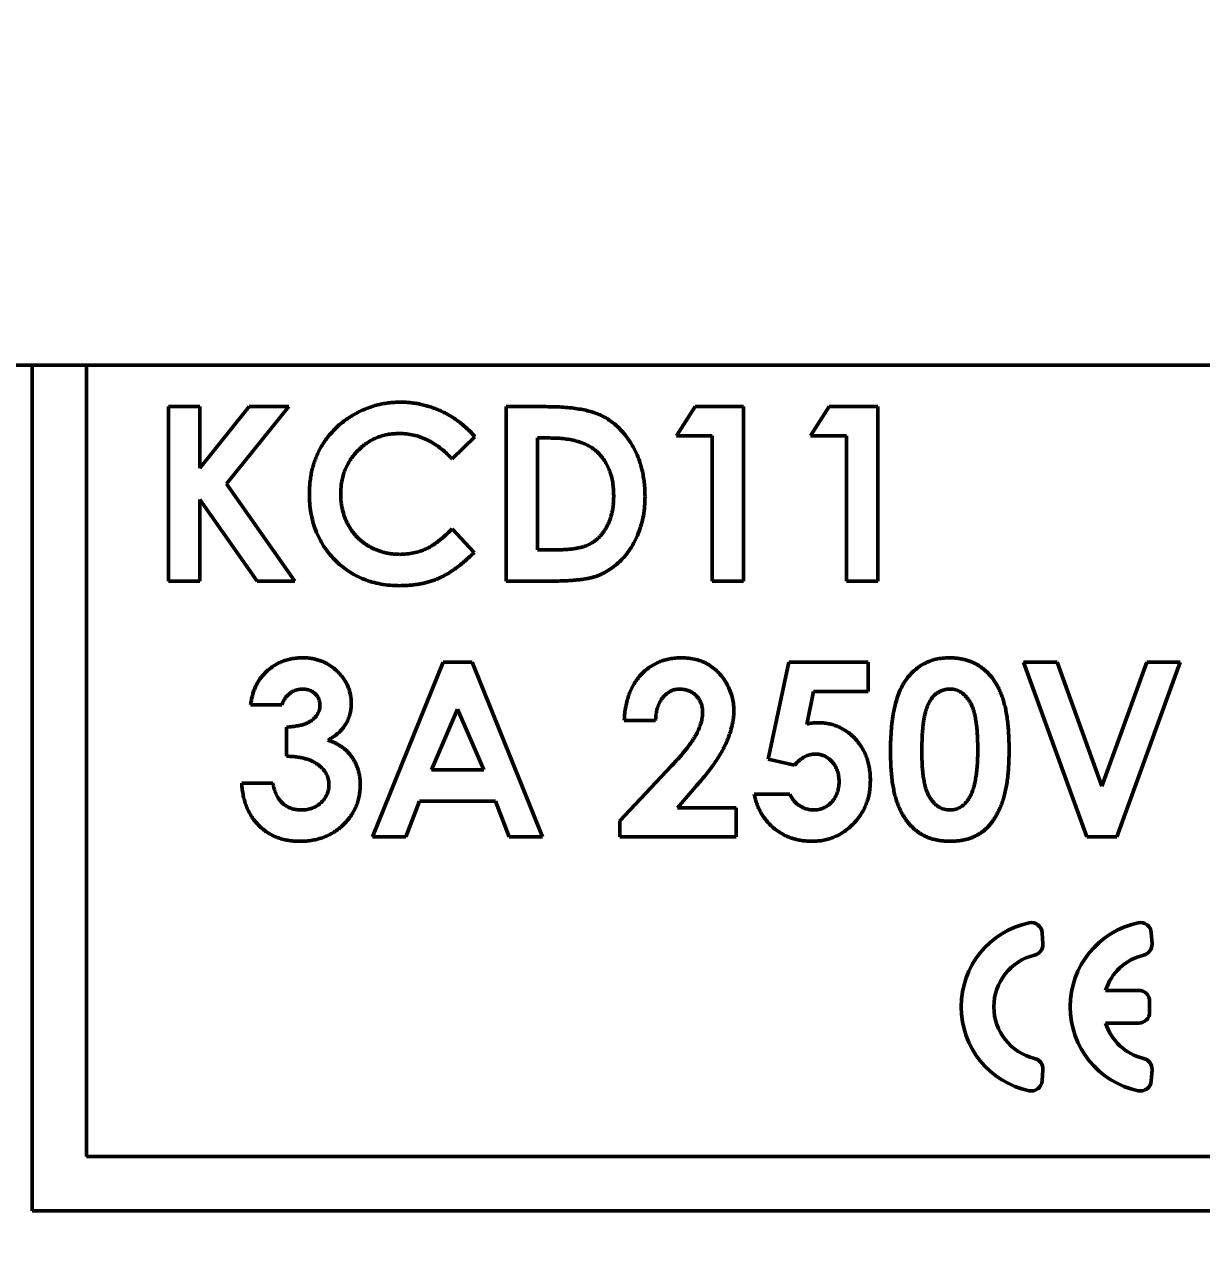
# Model space of a CAD drawing. Header units: millimetres. Extents: x -86 to 841, y -58 to 594.
# Drawn here: x 394.93 to 400.32, y 310.52 to 316.18 of the extents above; entities that cross this region are included whole.
import ezdxf

# ---------------------------------------------------------------- set-up
doc = ezdxf.new("R2010")
doc.units = ezdxf.units.MM
doc.layers.add('Dimension (ISO)', color=7, linetype='Continuous', lineweight=25)
doc.layers.add('Visible (ISO)', color=7, linetype='Continuous', lineweight=50)
doc.styles.add('Note Text (ISO)', font='tahoma.ttf')
doc.dimstyles.new('Default (ISO)', dxfattribs={"dimtxt": 3.5, "dimasz": 2.5, "dimexe": 3.175, "dimexo": 0, "dimgap": 0.762, "dimtad": 1, "dimrnd": 1e-08, "dimtxsty": 'Note Text (ISO)', "dimcen": 0.09, "dimdle": 10, "dimclrd": 256, "dimclre": 256, "dimclrt": 256, "dimadec": 0, "dimazin": 0, "dimtfac": 1.001486, "dimtmove": 0, "dimatfit": 3, "dimfxl": 1, "dimtolj": 1, "dimtzin": 0, "dimlwd": -1, "dimlwe": -1, "dimarcsym": 0})

# ---------------------------------------------------------------- blocks, each defined once
blk = doc.blocks.new('*D15')
at = {"layer": 'Defpoints', "color": 0, "transparency": 16777216}
for p in [(403.2592, 321.8317), (351.5859, 205.6206), (382.416, 205.6206)]:
    blk.add_point(p, dxfattribs=at)
at = {"layer": 'Dimension (ISO)', "transparency": 16777216}
for p, q in [((403.2592, 321.8317), (348.4109, 321.8317)), ((351.5859, 319.3317), (351.5859, 208.1206)), ((382.416, 205.6206), (348.4109, 205.6206))]:
    blk.add_line(p, q, dxfattribs=at)
for points in [[(351.1692, 319.3317), (352.0026, 319.3317), (351.5859, 321.8317)], [(351.1692, 208.1206), (352.0026, 208.1206), (351.5859, 205.6206)]]:
    blk.add_solid(points, dxfattribs=at)
at = {"layer": 'Dimension (ISO)', "transparency": 16777216, "insert": (346.3813, 257.8884), "char_height": 3.5, "attachment_point": 1, "rotation": 90, "style": 'Note Text (ISO)'}
blk.add_mtext('\\A1;116,21', dxfattribs=at)

msp = doc.modelspace()

# ---------------------------------------------------------------- linework, layer by layer
at = {"layer": 'Visible (ISO)'}
for p, q in [((388.916, 314.6206), (416.2875, 314.6206)), ((394.9633, 314.6206), (394.9633, 310.7446)), ((395.2133, 314.6206), (395.2133, 310.9946)), ((395.5888, 314.4309), (395.7323, 314.4309)), ((395.5888, 313.6309), (395.5888, 314.4309)), ((395.7323, 314.1494), (395.9593, 314.4309)), ((395.7323, 314.4309), (395.7323, 314.1494)), ((396.1405, 314.4309), (395.8554, 314.0771)), ((395.9593, 314.4309), (396.1405, 314.4309)), ((397.1375, 314.4309), (397.3184, 314.4309)), ((397.1375, 313.6309), (397.1375, 314.4309)), ((397.917, 314.2976), (398.0027, 314.4309)), ((398.0027, 314.4309), (398.2246, 314.4309)), ((398.2246, 314.4309), (398.2246, 313.6309)), ((398.5323, 314.2976), (398.6181, 314.4309)), ((398.6181, 314.4309), (398.84, 314.4309)), ((398.84, 314.4309), (398.84, 313.6309)), ((396.9939, 314.2922), (396.8886, 314.1915)), ((397.3359, 314.2873), (397.2811, 314.2873)), ((397.2811, 314.2873), (397.2811, 313.7745)), ((398.0811, 314.2976), (397.917, 314.2976)), ((398.0811, 313.6309), (398.0811, 314.2976)), ((398.6964, 314.2976), (398.5323, 314.2976)), ((398.6964, 313.6309), (398.6964, 314.2976)), ((395.8554, 314.0771), (396.1682, 313.6309)), ((395.7323, 314.0061), (395.7323, 313.6309)), ((395.9953, 313.6309), (395.7323, 314.0061)), ((396.8886, 313.8704), (396.9907, 313.7631)), ((397.2811, 313.7745), (397.3561, 313.7745)), ((395.7323, 313.6309), (395.5888, 313.6309)), ((396.1682, 313.6309), (395.9953, 313.6309)), ((397.3211, 313.6309), (397.1375, 313.6309)), ((398.2246, 313.6309), (398.0811, 313.6309)), ((398.84, 313.6309), (398.6964, 313.6309)), ((396.5244, 312.4593), (396.8477, 313.2593)), ((396.8477, 313.2593), (396.9808, 313.2593)), ((396.9808, 313.2593), (397.3039, 312.4593)), ((398.3379, 312.8154), (398.432, 313.2593)), ((398.432, 313.2593), (398.7962, 313.2593)), ((398.7962, 313.2593), (398.7962, 313.126)), ((399.509, 313.2593), (399.6624, 313.2593)), ((399.7986, 312.4593), (399.509, 313.2593)), ((399.6624, 313.2593), (399.868, 312.6911)), ((399.868, 312.6911), (400.0741, 313.2593)), ((400.227, 313.2593), (399.9369, 312.4593)), ((400.0741, 313.2593), (400.227, 313.2593)), ((398.5457, 313.126), (398.5145, 312.9747)), ((398.7962, 313.126), (398.5457, 313.126)), ((396.109, 313.0645), (395.9655, 313.0645)), ((396.9142, 313.0447), (396.7943, 312.767)), ((397.034, 312.767), (396.9142, 313.0447)), ((397.8219, 312.9927), (397.6783, 312.9927)), ((396.1296, 312.8286), (396.1296, 312.9619)), ((398.4587, 312.7877), (398.3379, 312.8154)), ((396.7943, 312.767), (397.034, 312.767)), ((397.6578, 312.5321), (397.8946, 312.7842)), ((395.9244, 312.7055), (396.068, 312.7055)), ((398.0054, 312.6883), (397.9219, 312.5927)), ((398.2731, 312.6542), (398.4372, 312.6542)), ((396.7398, 312.6234), (396.6776, 312.4593)), ((397.0884, 312.6234), (396.7398, 312.6234)), ((397.1506, 312.4593), (397.0884, 312.6234)), ((397.9219, 312.5927), (398.1911, 312.5927)), ((398.1911, 312.5927), (398.1911, 312.4593)), ((397.6578, 312.4593), (397.6578, 312.5321)), ((396.6776, 312.4593), (396.5244, 312.4593)), ((397.3039, 312.4593), (397.1506, 312.4593)), ((398.1911, 312.4593), (397.6578, 312.4593)), ((399.9369, 312.4593), (399.7986, 312.4593)), ((399.5975, 311.9689), (399.5943, 312.0194)), ((400.0975, 311.9689), (400.0943, 312.0194)), ((400.0366, 311.7553), (399.8844, 311.7553)), ((400.0864, 311.6551), (400.0866, 311.7051)), ((399.8844, 311.6053), (400.0364, 311.6053)), ((399.5943, 311.3413), (399.5975, 311.3918)), ((400.0943, 311.3413), (400.0975, 311.3918)), ((395.2133, 310.9946), (403.6187, 310.9946)), ((394.9633, 310.7446), (403.8687, 310.7446))]:
    msp.add_line(p, q, dxfattribs=at)
for centre, radius, start, end in [((399.616, 311.6803), 0.3934, 102.0343, 257.9657), ((399.5444, 312.0162), 0.05, 3.6627, 102.0343), ((400.116, 311.6803), 0.3934, 102.0343, 257.9657), ((400.0444, 312.0162), 0.05, 3.6627, 102.0343), ((399.5476, 311.9657), 0.05, 283.4739, 3.6627), ((400.0476, 311.9657), 0.05, 283.4739, 3.6627), ((399.616, 311.6803), 0.2434, 103.4739, 256.5261), ((400.116, 311.6803), 0.2434, 103.4739, 162.055), ((400.0366, 311.7053), 0.05, 359.7457, 90), ((400.0364, 311.6553), 0.05, 270, 359.7457), ((400.116, 311.6803), 0.2434, 197.945, 256.5261), ((399.5476, 311.395), 0.05, 356.3373, 76.5261), ((400.0476, 311.395), 0.05, 356.3373, 76.5261), ((399.5444, 311.3445), 0.05, 257.9657, 356.3373), ((400.0444, 311.3445), 0.05, 257.9657, 356.3373)]:
    msp.add_arc(centre, radius, start, end, dxfattribs=at)
for points, knots in [([(396.2349, 314.0322), (396.235, 314.0421), (396.2353, 314.0615), (396.238, 314.0903), (396.2421, 314.1183), (396.2479, 314.1453), (396.2552, 314.1716), (396.2644, 314.197), (396.2751, 314.2216), (396.2876, 314.2453), (396.3017, 314.2679), (396.317, 314.2896), (396.3339, 314.31), (396.3523, 314.3293), (396.3719, 314.3475), (396.393, 314.3646), (396.4157, 314.3805), (396.4396, 314.3951), (396.4643, 314.4085), (396.4899, 314.4197), (396.5157, 314.4296), (396.5421, 314.4377), (396.5691, 314.4437), (396.5964, 314.4483), (396.6243, 314.4508), (396.6431, 314.4512), (396.6525, 314.4514)], [0, 0, 0, 0, 0.044664, 0.088513, 0.131203, 0.172894, 0.214224, 0.254981, 0.29551, 0.336104, 0.376307, 0.416502, 0.456487, 0.49665, 0.537344, 0.578234, 0.620038, 0.662736, 0.7054, 0.747653, 0.78943, 0.831265, 0.872823, 0.914869, 0.957026, 1, 1, 1, 1]), ([(396.6525, 314.4514), (396.6606, 314.4513), (396.6767, 314.4511), (396.7006, 314.4491), (396.7243, 314.4459), (396.7477, 314.4412), (396.771, 314.4355), (396.7941, 314.4284), (396.8168, 314.4198), (396.8394, 314.4103), (396.8614, 314.3995), (396.8826, 314.3874), (396.9031, 314.3743), (396.9228, 314.36), (396.9418, 314.3447), (396.9601, 314.3284), (396.9775, 314.3108), (396.9884, 314.2984), (396.9939, 314.2922)], [0, 0, 0, 0, 0.062271, 0.123894, 0.185053, 0.246821, 0.308411, 0.370089, 0.432573, 0.495743, 0.559165, 0.621751, 0.684418, 0.747006, 0.809457, 0.872518, 0.935774, 1, 1, 1, 1]), ([(397.3184, 314.4309), (397.3325, 314.4308), (397.3598, 314.4307), (397.3993, 314.4285), (397.436, 314.4253), (397.47, 314.4204), (397.5012, 314.4147), (397.5295, 314.4071), (397.5551, 314.3984), (397.5782, 314.3882), (397.5993, 314.3763), (397.6192, 314.3628), (397.6381, 314.3478), (397.6561, 314.331), (397.6733, 314.3126), (397.6893, 314.2922), (397.7045, 314.2704), (397.7188, 314.2471), (397.7315, 314.2224), (397.7428, 314.1965), (397.7522, 314.1695), (397.7599, 314.1415), (397.766, 314.1125), (397.7703, 314.0825), (397.773, 314.0514), (397.7732, 314.0304), (397.7734, 314.0197)], [0, 0, 0, 0, 0.060145, 0.116262, 0.168646, 0.217421, 0.26241, 0.303907, 0.342233, 0.377621, 0.411584, 0.445386, 0.479752, 0.514569, 0.550351, 0.586994, 0.624785, 0.663736, 0.70347, 0.743462, 0.784023, 0.82514, 0.867271, 0.910311, 0.954426, 1, 1, 1, 1]), ([(396.6469, 314.3079), (396.6377, 314.3076), (396.6194, 314.3071), (396.5926, 314.3034), (396.567, 314.2971), (396.5424, 314.2884), (396.5189, 314.2774), (396.4967, 314.2635), (396.4755, 314.2473), (396.4557, 314.2288), (396.4378, 314.2084), (396.4217, 314.1869), (396.4084, 314.164), (396.3975, 314.1399), (396.3889, 314.1147), (396.3828, 314.0883), (396.3793, 314.0608), (396.3788, 314.0421), (396.3785, 314.0325)], [0, 0, 0, 0, 0.064704, 0.127687, 0.188852, 0.249119, 0.309451, 0.370006, 0.432103, 0.495543, 0.559335, 0.62158, 0.683032, 0.744563, 0.806119, 0.869015, 0.93343, 1, 1, 1, 1]), ([(396.8886, 314.1915), (396.8797, 314.2008), (396.8622, 314.2189), (396.834, 314.2425), (396.8049, 314.2627), (396.775, 314.2791), (396.7442, 314.2921), (396.7125, 314.3012), (396.68, 314.3069), (396.658, 314.3075), (396.6469, 314.3079)], [0, 0, 0, 0, 0.139421, 0.272777, 0.399533, 0.522552, 0.64264, 0.761569, 0.879788, 1, 1, 1, 1]), ([(397.5543, 314.2232), (397.5483, 314.2285), (397.5362, 314.2391), (397.5149, 314.2518), (397.4913, 314.263), (397.4651, 314.2719), (397.4364, 314.2789), (397.4051, 314.2838), (397.3713, 314.2869), (397.3479, 314.2872), (397.3359, 314.2873)], [0, 0, 0, 0, 0.101663, 0.207636, 0.318745, 0.43668, 0.563507, 0.698681, 0.844447, 1, 1, 1, 1]), ([(397.6298, 314.0223), (397.6296, 314.0328), (397.6292, 314.0532), (397.6256, 314.083), (397.6198, 314.111), (397.6113, 314.1371), (397.6009, 314.1616), (397.5877, 314.184), (397.5724, 314.2049), (397.5603, 314.2171), (397.5543, 314.2232)], [0, 0, 0, 0, 0.1422804, 0.2774357, 0.4064877, 0.5299178, 0.6501339, 0.7668447, 0.8834991, 1, 1, 1, 1]), ([(396.6503, 313.6104), (396.6354, 313.6108), (396.6062, 313.6116), (396.5634, 313.6171), (396.5227, 313.6263), (396.4841, 313.6393), (396.4476, 313.6561), (396.4131, 313.6766), (396.3807, 313.7008), (396.3508, 313.7284), (396.3236, 313.7589), (396.2996, 313.7917), (396.2799, 313.8269), (396.2631, 313.8638), (396.2505, 313.9031), (396.2414, 313.9443), (396.2358, 313.9876), (396.2352, 314.0171), (396.2349, 314.0322)], [0, 0, 0, 0, 0.067374, 0.131832, 0.194455, 0.255566, 0.315587, 0.375625, 0.436133, 0.497772, 0.559461, 0.620267, 0.680775, 0.741575, 0.803222, 0.866497, 0.931913, 1, 1, 1, 1]), ([(396.3785, 314.0325), (396.3786, 314.0259), (396.3787, 314.0127), (396.3804, 313.9933), (396.3831, 313.9744), (396.3869, 313.9561), (396.3918, 313.9383), (396.3977, 313.9211), (396.4048, 313.9046), (396.4128, 313.8886), (396.4217, 313.8732), (396.4317, 313.8587), (396.4426, 313.8452), (396.4541, 313.8321), (396.4669, 313.8204), (396.4804, 313.8092), (396.4948, 313.799), (396.51, 313.7898), (396.5258, 313.7812), (396.5423, 313.7741), (396.559, 313.7677), (396.5764, 313.7629), (396.5941, 313.7587), (396.6123, 313.7561), (396.6308, 313.7542), (396.6433, 313.7541), (396.6496, 313.754)], [0, 0, 0, 0, 0.045993, 0.090653, 0.134142, 0.177355, 0.219295, 0.260941, 0.30214, 0.343266, 0.384147, 0.424348, 0.464388, 0.503978, 0.543795, 0.583781, 0.624404, 0.665346, 0.706652, 0.747661, 0.788862, 0.830193, 0.871687, 0.91372, 0.956581, 1, 1, 1, 1]), ([(397.7734, 314.0197), (397.773, 314.0046), (397.7723, 313.9749), (397.7664, 313.9314), (397.7568, 313.8896), (397.7433, 313.85), (397.7267, 313.8128), (397.7067, 313.7789), (397.684, 313.748), (397.6584, 313.7209), (397.6307, 313.6974), (397.6018, 313.6775), (397.5717, 313.6616), (397.5452, 313.6516), (397.5221, 313.6454), (397.5019, 313.6417), (397.4788, 313.6384), (397.4529, 313.6355), (397.424, 313.6335), (397.3923, 313.6321), (397.3577, 313.6311), (397.3336, 313.631), (397.3211, 313.6309)], [0, 0, 0, 0, 0.065767, 0.129467, 0.191414, 0.252424, 0.311761, 0.368786, 0.423917, 0.478313, 0.53121, 0.582008, 0.630995, 0.679292, 0.705349, 0.735235, 0.768913, 0.806892, 0.848943, 0.895126, 0.945474, 1, 1, 1, 1]), ([(397.3561, 313.7745), (397.365, 313.7746), (397.3821, 313.7747), (397.4069, 313.7758), (397.4298, 313.7776), (397.4508, 313.7804), (397.47, 313.7837), (397.4873, 313.7878), (397.5027, 313.7927), (397.5163, 313.7986), (397.5288, 313.8053), (397.5403, 313.8131), (397.5515, 313.8217), (397.562, 313.8315), (397.572, 313.8423), (397.5813, 313.8541), (397.5901, 313.8669), (397.5983, 313.8808), (397.6057, 313.8956), (397.6122, 313.9112), (397.6177, 313.9277), (397.6219, 313.9451), (397.6255, 313.9632), (397.6281, 313.9822), (397.6295, 314.002), (397.6297, 314.0154), (397.6298, 314.0223)], [0, 0, 0, 0, 0.062614, 0.120409, 0.174209, 0.223733, 0.269036, 0.310683, 0.348147, 0.38241, 0.414784, 0.447226, 0.480075, 0.513768, 0.547992, 0.582946, 0.619343, 0.657151, 0.695713, 0.73554, 0.775849, 0.817585, 0.860745, 0.905388, 0.951999, 1, 1, 1, 1]), ([(396.6496, 313.754), (396.6603, 313.7543), (396.6814, 313.7549), (396.7122, 313.7597), (396.7417, 313.7675), (396.7652, 313.7769), (396.7836, 313.786), (396.7976, 313.7943), (396.812, 313.8038), (396.8268, 313.8145), (396.8419, 313.8266), (396.8572, 313.8401), (396.8729, 313.8546), (396.8833, 313.865), (396.8886, 313.8704)], [0, 0, 0, 0, 0.117053, 0.229979, 0.340718, 0.450132, 0.506336, 0.565284, 0.628189, 0.694716, 0.765009, 0.839573, 0.917746, 1, 1, 1, 1]), ([(396.9907, 313.7631), (396.9835, 313.7562), (396.9695, 313.7427), (396.9484, 313.7235), (396.9273, 313.7062), (396.9067, 313.6903), (396.8863, 313.6762), (396.8662, 313.6638), (396.8464, 313.6529), (396.8267, 313.6436), (396.8069, 313.6357), (396.7864, 313.629), (396.7655, 313.6232), (396.7437, 313.6186), (396.7213, 313.6148), (396.6982, 313.6124), (396.6745, 313.6106), (396.6584, 313.6105), (396.6503, 313.6104)], [0, 0, 0, 0, 0.077784, 0.151817, 0.222542, 0.29028, 0.354643, 0.415801, 0.474713, 0.53043, 0.585584, 0.641307, 0.6979, 0.75542, 0.814521, 0.874876, 0.936669, 1, 1, 1, 1]), ([(396.0268, 313.2055), (396.0327, 313.2114), (396.0444, 313.2232), (396.0639, 313.2382), (396.0843, 313.2513), (396.106, 313.2616), (396.1288, 313.2699), (396.1527, 313.2756), (396.1778, 313.2793), (396.1949, 313.2797), (396.2036, 313.2798)], [0, 0, 0, 0, 0.127407, 0.251106, 0.372908, 0.494496, 0.616171, 0.740563, 0.867605, 1, 1, 1, 1]), ([(396.2036, 313.2798), (396.2113, 313.2797), (396.2266, 313.2793), (396.249, 313.2764), (396.2704, 313.2713), (396.2909, 313.2647), (396.3103, 313.2557), (396.329, 313.2452), (396.3466, 313.2324), (396.3629, 313.2179), (396.3779, 313.2022), (396.3909, 313.1855), (396.4021, 313.1681), (396.4113, 313.1499), (396.4184, 313.1309), (396.4233, 313.1112), (396.4265, 313.0909), (396.4268, 313.0771), (396.427, 313.0701)], [0, 0, 0, 0, 0.068214, 0.134095, 0.198286, 0.26116, 0.323635, 0.386367, 0.449642, 0.514245, 0.578413, 0.640375, 0.700615, 0.760104, 0.819299, 0.878466, 0.93836, 1, 1, 1, 1]), ([(397.6783, 312.9927), (397.6789, 313.0035), (397.6801, 313.0247), (397.6849, 313.0556), (397.6914, 313.0847), (397.7001, 313.1121), (397.7107, 313.1376), (397.7237, 313.1614), (397.7386, 313.1834), (397.7556, 313.2034), (397.7741, 313.2214), (397.7941, 313.2371), (397.8155, 313.2502), (397.8381, 313.261), (397.8619, 313.2697), (397.8871, 313.2754), (397.9135, 313.2793), (397.9316, 313.2797), (397.9408, 313.2798)], [0, 0, 0, 0, 0.074933, 0.1464146, 0.2147332, 0.2803957, 0.3439118, 0.4055207, 0.4664762, 0.5268093, 0.5861676, 0.6441224, 0.7016406, 0.7587758, 0.8166464, 0.8756669, 0.9366302, 1, 1, 1, 1]), ([(397.9408, 313.2798), (397.9521, 313.2795), (397.9741, 313.2789), (398.0061, 313.2727), (398.0362, 313.2631), (398.064, 313.2494), (398.0895, 313.232), (398.1123, 313.2111), (398.1325, 313.1868), (398.1495, 313.1594), (398.1633, 313.1303), (398.1733, 313.1004), (398.1798, 313.0703), (398.1805, 313.05), (398.1808, 313.0399)], [0, 0, 0, 0, 0.089601, 0.174998, 0.257453, 0.339173, 0.420313, 0.501335, 0.584117, 0.670222, 0.756511, 0.839232, 0.920133, 1, 1, 1, 1]), ([(398.9645, 313.171), (398.9707, 313.1797), (398.9828, 313.1966), (399.0041, 313.2188), (399.0269, 313.2378), (399.0518, 313.2532), (399.0783, 313.2653), (399.1067, 313.2738), (399.1369, 313.2788), (399.1576, 313.2795), (399.1682, 313.2798)], [0, 0, 0, 0, 0.132314, 0.2587, 0.380912, 0.500535, 0.620923, 0.742376, 0.868281, 1, 1, 1, 1]), ([(399.1682, 313.2798), (399.1751, 313.2797), (399.1888, 313.2795), (399.2089, 313.2773), (399.2283, 313.274), (399.247, 313.2694), (399.265, 313.2633), (399.2822, 313.2559), (399.2988, 313.2472), (399.3145, 313.2371), (399.3294, 313.2255), (399.3435, 313.2126), (399.3566, 313.1981), (399.369, 313.1824), (399.3804, 313.1651), (399.3909, 313.1466), (399.4006, 313.1265), (399.4094, 313.105), (399.4173, 313.0816), (399.424, 313.0562), (399.4298, 313.0286), (399.4343, 312.9989), (399.438, 312.967), (399.4405, 312.9329), (399.4422, 312.8966), (399.4423, 312.8718), (399.4424, 312.859)], [0, 0, 0, 0, 0.036627, 0.072018, 0.106602, 0.140274, 0.17358, 0.206379, 0.239129, 0.271938, 0.305059, 0.338342, 0.37263, 0.407727, 0.443889, 0.481473, 0.520266, 0.561057, 0.604159, 0.650198, 0.699685, 0.752419, 0.808832, 0.868984, 0.93269, 1, 1, 1, 1]), ([(395.9655, 313.0645), (395.9665, 313.0716), (395.9684, 313.0857), (395.9733, 313.106), (395.9789, 313.1254), (395.986, 313.1436), (395.9943, 313.1607), (396.0039, 313.1768), (396.0145, 313.1919), (396.0227, 313.201), (396.0268, 313.2055)], [0, 0, 0, 0, 0.138943, 0.271391, 0.400711, 0.524933, 0.6468, 0.764858, 0.883108, 1, 1, 1, 1]), ([(398.8988, 312.8515), (398.8989, 312.8692), (398.8992, 312.9034), (398.9025, 312.9529), (398.9075, 312.9986), (398.9144, 313.0406), (398.9237, 313.0787), (398.935, 313.1131), (398.9481, 313.1439), (398.9592, 313.1622), (398.9645, 313.171)], [0, 0, 0, 0, 0.161066, 0.310779, 0.449889, 0.578276, 0.696627, 0.805994, 0.906565, 1, 1, 1, 1]), ([(396.2026, 313.1363), (396.1974, 313.136), (396.1871, 313.1355), (396.172, 313.1317), (396.1577, 313.1254), (396.1445, 313.1165), (396.1325, 313.1059), (396.1225, 313.0935), (396.1143, 313.0797), (396.1108, 313.0696), (396.109, 313.0645)], [0, 0, 0, 0, 0.123555, 0.245171, 0.367362, 0.49376, 0.621427, 0.745936, 0.87222, 1, 1, 1, 1]), ([(396.2834, 313.0609), (396.2831, 313.0661), (396.2826, 313.0763), (396.2783, 313.0908), (396.2713, 313.104), (396.2614, 313.1153), (396.2493, 313.1247), (396.2353, 313.1315), (396.2195, 313.1356), (396.2084, 313.136), (396.2026, 313.1363)], [0, 0, 0, 0, 0.126097, 0.246115, 0.363678, 0.484842, 0.607566, 0.731451, 0.861112, 1, 1, 1, 1]), ([(397.9326, 313.1363), (397.9288, 313.1361), (397.9213, 313.1359), (397.9103, 313.1341), (397.8999, 313.131), (397.8898, 313.1268), (397.8803, 313.1213), (397.8713, 313.1145), (397.8628, 313.1066), (397.8548, 313.0976), (397.8475, 313.0876), (397.841, 313.0766), (397.8356, 313.0647), (397.8309, 313.052), (397.8272, 313.0384), (397.8246, 313.0239), (397.8226, 313.0086), (397.8221, 312.9981), (397.8219, 312.9927)], [0, 0, 0, 0, 0.0564669, 0.1111641, 0.1649371, 0.2183218, 0.2723929, 0.3279763, 0.3852911, 0.4449029, 0.5068438, 0.5694882, 0.6341532, 0.7009761, 0.7708975, 0.8436256, 0.9196597, 1, 1, 1, 1]), ([(398.0372, 313.0298), (398.037, 313.0373), (398.0364, 313.0516), (398.0305, 313.072), (398.0215, 313.0906), (398.0085, 313.1066), (397.9929, 313.1198), (397.9747, 313.1295), (397.9543, 313.1352), (397.94, 313.1359), (397.9326, 313.1363)], [0, 0, 0, 0, 0.1327, 0.257127, 0.378014, 0.500769, 0.623253, 0.743749, 0.868176, 1, 1, 1, 1]), ([(399.1717, 313.1363), (399.1654, 313.136), (399.1531, 313.1354), (399.1353, 313.1305), (399.1186, 313.1227), (399.1057, 313.1137), (399.0961, 313.1048), (399.0892, 313.097), (399.083, 313.0879), (399.077, 313.0778), (399.0717, 313.0665), (399.0665, 313.0542), (399.0621, 313.0407), (399.0578, 313.0261), (399.0542, 313.01), (399.051, 312.9922), (399.0483, 312.9728), (399.046, 312.9516), (399.0446, 312.9286), (399.0432, 312.9039), (399.0426, 312.8775), (399.0425, 312.8593), (399.0424, 312.8499)], [0, 0, 0, 0, 0.053832, 0.105539, 0.157632, 0.2113, 0.239518, 0.269404, 0.300688, 0.334182, 0.369857, 0.408083, 0.448239, 0.491626, 0.538665, 0.589919, 0.646388, 0.70724, 0.772955, 0.843648, 0.919311, 1, 1, 1, 1]), ([(399.2988, 312.859), (399.2987, 312.8716), (399.2986, 312.8959), (399.2968, 312.9307), (399.2942, 312.9626), (399.2904, 312.9913), (399.2855, 313.017), (399.2795, 313.0397), (399.2724, 313.0594), (399.264, 313.0761), (399.2546, 313.0903), (399.2447, 313.1025), (399.2342, 313.113), (399.223, 313.1215), (399.2111, 313.1282), (399.1986, 313.1329), (399.1853, 313.1357), (399.1763, 313.1361), (399.1717, 313.1363)], [0, 0, 0, 0, 0.112119, 0.21581, 0.310214, 0.396008, 0.473428, 0.542799, 0.60457, 0.659382, 0.708791, 0.755384, 0.798717, 0.840426, 0.880199, 0.91973, 0.959047, 1, 1, 1, 1]), ([(396.1296, 312.9619), (396.1391, 312.9627), (396.1569, 312.9642), (396.1816, 312.9678), (396.2025, 312.9725), (396.2198, 312.9784), (396.2344, 312.9855), (396.2469, 312.9938), (396.258, 313.003), (396.267, 313.0136), (396.2743, 313.0248), (396.2795, 313.0366), (396.2829, 313.0486), (396.2832, 313.0568), (396.2834, 313.0609)], [0, 0, 0, 0, 0.14169, 0.265074, 0.370022, 0.458987, 0.536598, 0.609783, 0.680604, 0.749707, 0.815648, 0.878083, 0.93959, 1, 1, 1, 1]), ([(396.427, 313.0701), (396.4267, 313.0614), (396.426, 313.0442), (396.4207, 313.0192), (396.4121, 312.9953), (396.4, 312.9729), (396.3848, 312.9519), (396.3661, 312.9331), (396.3445, 312.9162), (396.3282, 312.9071), (396.3199, 312.9024)], [0, 0, 0, 0, 0.124097, 0.245057, 0.364484, 0.485869, 0.608926, 0.734309, 0.863947, 1, 1, 1, 1]), ([(397.8946, 312.7842), (397.9015, 312.7915), (397.9148, 312.8058), (397.9337, 312.8267), (397.9508, 312.8465), (397.9657, 312.8655), (397.9794, 312.883), (397.9908, 312.8997), (398.0007, 312.9151), (398.0111, 312.9339), (398.0212, 312.9561), (398.0305, 312.9817), (398.0361, 313.0062), (398.0369, 313.0222), (398.0372, 313.0298)], [0, 0, 0, 0, 0.1038494, 0.2011254, 0.291131, 0.374368, 0.450731, 0.5205206, 0.5832754, 0.64008, 0.7420436, 0.8350514, 0.9208688, 1, 1, 1, 1]), ([(398.1808, 313.0399), (398.1807, 313.0338), (398.1804, 313.0216), (398.1786, 313.003), (398.1757, 312.9841), (398.1715, 312.9649), (398.1662, 312.9453), (398.1598, 312.9253), (398.1521, 312.9051), (398.1432, 312.8843), (398.1326, 312.863), (398.1203, 312.8408), (398.1059, 312.8176), (398.0896, 312.7936), (398.0715, 312.7684), (398.0512, 312.7426), (398.0291, 312.7156), (398.0134, 312.6976), (398.0054, 312.6883)], [0, 0, 0, 0, 0.045518, 0.091616, 0.139247, 0.188242, 0.238674, 0.290665, 0.344841, 0.400433, 0.459145, 0.522553, 0.590103, 0.662816, 0.73968, 0.821575, 0.90833, 1, 1, 1, 1]), ([(398.5145, 312.9747), (398.5188, 312.9759), (398.5272, 312.9783), (398.5399, 312.9806), (398.5521, 312.9821), (398.5601, 312.9823), (398.564, 312.9824)], [0, 0, 0, 0, 0.263663, 0.52313, 0.767095, 1, 1, 1, 1]), ([(398.564, 312.9824), (398.5725, 312.9822), (398.5893, 312.9818), (398.6138, 312.9782), (398.6373, 312.9724), (398.6597, 312.9642), (398.6809, 312.9536), (398.7011, 312.9407), (398.7201, 312.9255), (398.7377, 312.9081), (398.7539, 312.889), (398.768, 312.8683), (398.78, 312.8463), (398.7896, 312.8229), (398.7971, 312.7983), (398.8026, 312.7724), (398.8058, 312.7452), (398.8063, 312.7266), (398.8065, 312.7172)], [0, 0, 0, 0, 0.0634005, 0.1249764, 0.1844922, 0.2434736, 0.3022637, 0.3613836, 0.4214818, 0.4834545, 0.5459361, 0.6081427, 0.6698203, 0.7323323, 0.7960922, 0.8616427, 0.9294352, 1, 1, 1, 1]), ([(396.3199, 312.9024), (396.3256, 312.9006), (396.3368, 312.8969), (396.3528, 312.8896), (396.3679, 312.8817), (396.382, 312.8725), (396.3953, 312.8626), (396.4074, 312.8515), (396.4187, 312.8394), (396.4289, 312.8263), (396.4381, 312.8123), (396.4461, 312.7978), (396.4528, 312.7826), (396.4585, 312.7669), (396.4628, 312.7504), (396.4659, 312.7334), (396.4676, 312.7158), (396.4679, 312.7038), (396.468, 312.6978)], [0, 0, 0, 0, 0.066211, 0.130102, 0.192891, 0.254724, 0.315349, 0.375886, 0.436388, 0.497732, 0.55907, 0.620303, 0.68102, 0.74239, 0.804615, 0.868123, 0.933318, 1, 1, 1, 1]), ([(396.3244, 312.6992), (396.3243, 312.7036), (396.324, 312.7123), (396.3214, 312.7251), (396.3176, 312.7374), (396.3122, 312.7491), (396.305, 312.7603), (396.2963, 312.7709), (396.2859, 312.7809), (396.2743, 312.7907), (396.2609, 312.7992), (396.2463, 312.807), (396.2301, 312.8133), (396.2128, 312.8189), (396.1939, 312.8229), (396.1737, 312.8259), (396.1521, 312.8281), (396.1372, 312.8284), (396.1296, 312.8286)], [0, 0, 0, 0, 0.050617, 0.100161, 0.149266, 0.198883, 0.249305, 0.301846, 0.357178, 0.415399, 0.476408, 0.539798, 0.606158, 0.67592, 0.749766, 0.828276, 0.911839, 1, 1, 1, 1]), ([(398.5531, 312.8388), (398.549, 312.8387), (398.5409, 312.8384), (398.5288, 312.8358), (398.5167, 312.832), (398.5049, 312.8263), (398.4931, 312.819), (398.4814, 312.8101), (398.4698, 312.7996), (398.4625, 312.7918), (398.4587, 312.7877)], [0, 0, 0, 0, 0.110315, 0.221095, 0.333771, 0.452335, 0.576542, 0.708924, 0.849417, 1, 1, 1, 1]), ([(398.6629, 312.7122), (398.6628, 312.7168), (398.6627, 312.7256), (398.6609, 312.7386), (398.6587, 312.7509), (398.6551, 312.7627), (398.6506, 312.7738), (398.6449, 312.7842), (398.6386, 312.7943), (398.631, 312.8033), (398.6229, 312.8116), (398.6142, 312.8189), (398.6051, 312.825), (398.5955, 312.83), (398.5856, 312.8341), (398.5751, 312.8367), (398.5642, 312.8386), (398.5569, 312.8388), (398.5531, 312.8388)], [0, 0, 0, 0, 0.072907, 0.142016, 0.209261, 0.274616, 0.338447, 0.401728, 0.464975, 0.528303, 0.590737, 0.650992, 0.709714, 0.766845, 0.824149, 0.88174, 0.939941, 1, 1, 1, 1]), ([(399.1723, 312.4388), (399.1652, 312.4389), (399.1512, 312.4392), (399.1306, 312.4411), (399.1109, 312.4446), (399.092, 312.4488), (399.0741, 312.455), (399.0569, 312.462), (399.0407, 312.4708), (399.0253, 312.4806), (399.0109, 312.4919), (398.9973, 312.5045), (398.9842, 312.5182), (398.9722, 312.5336), (398.961, 312.5503), (398.9505, 312.5683), (398.941, 312.5877), (398.932, 312.6085), (398.9241, 312.6312), (398.9173, 312.656), (398.9116, 312.6831), (398.9067, 312.7124), (398.9034, 312.744), (398.9006, 312.7778), (398.899, 312.8139), (398.8989, 312.8387), (398.8988, 312.8515)], [0, 0, 0, 0, 0.038221, 0.074874, 0.110168, 0.144745, 0.178103, 0.211197, 0.24385, 0.276037, 0.308544, 0.341435, 0.375117, 0.409625, 0.445367, 0.482286, 0.520792, 0.560774, 0.603062, 0.648922, 0.697907, 0.750777, 0.807292, 0.867643, 0.931855, 1, 1, 1, 1]), ([(399.0424, 312.8499), (399.0425, 312.8377), (399.0428, 312.8143), (399.0443, 312.7807), (399.0472, 312.7501), (399.0509, 312.7224), (399.056, 312.6976), (399.0622, 312.6757), (399.0692, 312.6566), (399.0779, 312.6405), (399.0873, 312.6268), (399.0973, 312.6149), (399.1081, 312.605), (399.1193, 312.5966), (399.1315, 312.5903), (399.1443, 312.5858), (399.1578, 312.583), (399.167, 312.5826), (399.1717, 312.5824)], [0, 0, 0, 0, 0.110752, 0.212376, 0.305552, 0.39038, 0.466772, 0.535487, 0.596824, 0.651363, 0.701341, 0.747857, 0.792193, 0.834257, 0.875313, 0.916021, 0.957645, 1, 1, 1, 1]), ([(399.4424, 312.859), (399.4423, 312.8461), (399.4422, 312.821), (399.4406, 312.7844), (399.4378, 312.75), (399.4343, 312.7179), (399.4294, 312.688), (399.4237, 312.6602), (399.4169, 312.6347), (399.4088, 312.6113), (399.3999, 312.5897), (399.3903, 312.5697), (399.38, 312.5511), (399.3691, 312.5339), (399.3571, 312.5184), (399.3447, 312.5042), (399.3314, 312.4916), (399.3174, 312.4803), (399.3025, 312.4704), (399.2867, 312.4619), (399.2699, 312.4549), (399.2522, 312.4489), (399.2335, 312.4445), (399.214, 312.4411), (399.1935, 312.4392), (399.1795, 312.4389), (399.1723, 312.4388)], [0, 0, 0, 0, 0.0684887, 0.1330724, 0.1938229, 0.251075, 0.3043913, 0.3543972, 0.401009, 0.4444135, 0.4854041, 0.5246418, 0.5618858, 0.5979156, 0.6324415, 0.6657189, 0.6977456, 0.7293455, 0.7605835, 0.7923616, 0.8243181, 0.8571607, 0.8909303, 0.9259628, 0.9620625, 1, 1, 1, 1]), ([(399.2594, 312.6374), (399.2626, 312.6433), (399.2694, 312.6557), (399.2772, 312.6766), (399.2839, 312.7002), (399.2893, 312.7267), (399.2935, 312.7558), (399.2967, 312.7877), (399.2984, 312.8225), (399.2987, 312.8465), (399.2988, 312.859)], [0, 0, 0, 0, 0.088875, 0.186363, 0.29409, 0.412109, 0.541758, 0.682689, 0.835089, 1, 1, 1, 1]), ([(396.1906, 312.4388), (396.1813, 312.439), (396.163, 312.4394), (396.1362, 312.4429), (396.1107, 312.4484), (396.0866, 312.4563), (396.0638, 312.4664), (396.0422, 312.4787), (396.0221, 312.4934), (396.0034, 312.5102), (395.9863, 312.5288), (395.9713, 312.5494), (395.9583, 312.5715), (395.9471, 312.5951), (395.9384, 312.6204), (395.9315, 312.6473), (395.9267, 312.6759), (395.9252, 312.6955), (395.9244, 312.7055)], [0, 0, 0, 0, 0.0666683, 0.1303611, 0.191963, 0.2520309, 0.3111653, 0.3694756, 0.4283312, 0.4881732, 0.5485263, 0.6084457, 0.6690289, 0.7308433, 0.7941676, 0.8598109, 0.9285235, 1, 1, 1, 1]), ([(396.068, 312.7055), (396.0689, 312.7005), (396.0707, 312.6907), (396.0742, 312.6765), (396.0787, 312.6634), (396.0838, 312.6513), (396.0895, 312.6401), (396.0964, 312.63), (396.1037, 312.6208), (396.1146, 312.6101), (396.13, 312.599), (396.1507, 312.5891), (396.1739, 312.5835), (396.1901, 312.5828), (396.1985, 312.5824)], [0, 0, 0, 0, 0.077371, 0.1507, 0.220747, 0.286666, 0.349582, 0.410791, 0.470004, 0.527741, 0.641738, 0.755287, 0.873516, 1, 1, 1, 1]), ([(398.8065, 312.7172), (398.8062, 312.7076), (398.8057, 312.6887), (398.8022, 312.661), (398.7961, 312.6343), (398.7874, 312.609), (398.7764, 312.5847), (398.7631, 312.5615), (398.7471, 312.5397), (398.7289, 312.5192), (398.7091, 312.5004), (398.6879, 312.4839), (398.6658, 312.4698), (398.6424, 312.4586), (398.618, 312.4497), (398.5927, 312.4433), (398.5662, 312.4396), (398.5482, 312.4391), (398.539, 312.4388)], [0, 0, 0, 0, 0.066766, 0.131748, 0.19484, 0.257058, 0.318426, 0.380359, 0.44304, 0.507188, 0.571241, 0.633106, 0.693894, 0.753891, 0.813773, 0.874504, 0.936212, 1, 1, 1, 1]), ([(398.5472, 312.5824), (398.5511, 312.5826), (398.5589, 312.5828), (398.5704, 312.5844), (398.5813, 312.5873), (398.5919, 312.5914), (398.602, 312.5965), (398.6116, 312.6028), (398.6208, 312.6102), (398.6294, 312.6187), (398.6372, 312.6281), (398.6441, 312.6382), (398.65, 312.6489), (398.6546, 312.6603), (398.6583, 312.6724), (398.661, 312.6851), (398.6627, 312.6984), (398.6628, 312.7076), (398.6629, 312.7122)], [0, 0, 0, 0, 0.0611615, 0.1203364, 0.1783898, 0.2358655, 0.2941824, 0.353242, 0.4136922, 0.4761377, 0.5394336, 0.6023842, 0.6644303, 0.7277262, 0.7924691, 0.8591605, 0.928156, 1, 1, 1, 1]), ([(396.468, 312.6978), (396.4678, 312.6889), (396.4673, 312.6714), (396.4635, 312.6457), (396.4574, 312.621), (396.4489, 312.5974), (396.4377, 312.5749), (396.4242, 312.5533), (396.4082, 312.5329), (396.39, 312.5138), (396.37, 312.4962), (396.3483, 312.4807), (396.3252, 312.468), (396.301, 312.457), (396.2752, 312.4489), (396.2483, 312.443), (396.2199, 312.4394), (396.2005, 312.439), (396.1906, 312.4388)], [0, 0, 0, 0, 0.062831, 0.123943, 0.183544, 0.242266, 0.301274, 0.361066, 0.421944, 0.48452, 0.547755, 0.610383, 0.672331, 0.734786, 0.797914, 0.862951, 0.930008, 1, 1, 1, 1]), ([(396.1985, 312.5824), (396.2029, 312.5825), (396.2116, 312.5826), (396.2244, 312.5843), (396.2365, 312.587), (396.2482, 312.5907), (396.2592, 312.5955), (396.2698, 312.6013), (396.2796, 312.6083), (396.2888, 312.6162), (396.2971, 312.6249), (396.3046, 312.6339), (396.3106, 312.6438), (396.3156, 312.654), (396.3197, 312.6646), (396.3223, 312.6757), (396.3243, 312.6873), (396.3244, 312.6952), (396.3244, 312.6992)], [0, 0, 0, 0, 0.069401, 0.135941, 0.201017, 0.264176, 0.327047, 0.389136, 0.4515, 0.515488, 0.578131, 0.639336, 0.69939, 0.758061, 0.817036, 0.876417, 0.937279, 1, 1, 1, 1]), ([(398.539, 312.4388), (398.5308, 312.439), (398.5147, 312.4395), (398.4909, 312.4419), (398.4681, 312.4467), (398.446, 312.4528), (398.425, 312.4612), (398.4046, 312.4708), (398.3854, 312.4829), (398.367, 312.4962), (398.3499, 312.5113), (398.3341, 312.5277), (398.32, 312.5455), (398.3073, 312.5646), (398.2966, 312.5851), (398.287, 312.6069), (398.2791, 312.63), (398.2752, 312.646), (398.2731, 312.6542)], [0, 0, 0, 0, 0.065947, 0.13006, 0.192481, 0.25383, 0.314376, 0.374668, 0.435388, 0.496723, 0.558065, 0.618986, 0.679994, 0.740915, 0.80334, 0.866794, 0.932306, 1, 1, 1, 1]), ([(398.4372, 312.6542), (398.4402, 312.6485), (398.4461, 312.6376), (398.4572, 312.623), (398.4695, 312.6105), (398.4835, 312.6004), (398.4982, 312.5924), (398.5138, 312.5864), (398.5303, 312.583), (398.5415, 312.5826), (398.5472, 312.5824)], [0, 0, 0, 0, 0.138155, 0.268488, 0.394308, 0.517484, 0.638468, 0.756932, 0.877258, 1, 1, 1, 1]), ([(399.1717, 312.5824), (399.1762, 312.5825), (399.185, 312.5828), (399.1979, 312.5855), (399.21, 312.5898), (399.2214, 312.596), (399.2322, 312.6038), (399.2421, 312.6133), (399.2513, 312.6246), (399.2566, 312.633), (399.2594, 312.6374)], [0, 0, 0, 0, 0.124035, 0.242846, 0.360342, 0.479042, 0.599334, 0.725488, 0.858549, 1, 1, 1, 1])]:
    msp.add_open_spline(points, degree=3, knots=knots, dxfattribs=at)

# ---------------------------------------------------------------- dimensions: what is measured, and where the dimension line sits
at = {"layer": 'Dimension (ISO)'}
dim = msp.add_linear_dim(base=(351.5859, 205.6206), p1=(403.2592, 321.8317), p2=(382.416, 205.6206), angle=270, dimstyle='Default (ISO)', override={"dimgap": 0.762, "dimdec": 2, "dimtol": 0, "dimlim": 0, "dimtp": 0, "dimtm": 0, "dimtdec": 2, "dimtofl": 0, "dimatfit": 1}, dxfattribs=at)
dim.commit()
dim.dimension.update_dxf_attribs({"geometry": '*D15', "text_midpoint": (351.5859, 264.7262), "dimtype": 160})

doc.saveas('drawing.dxf')
